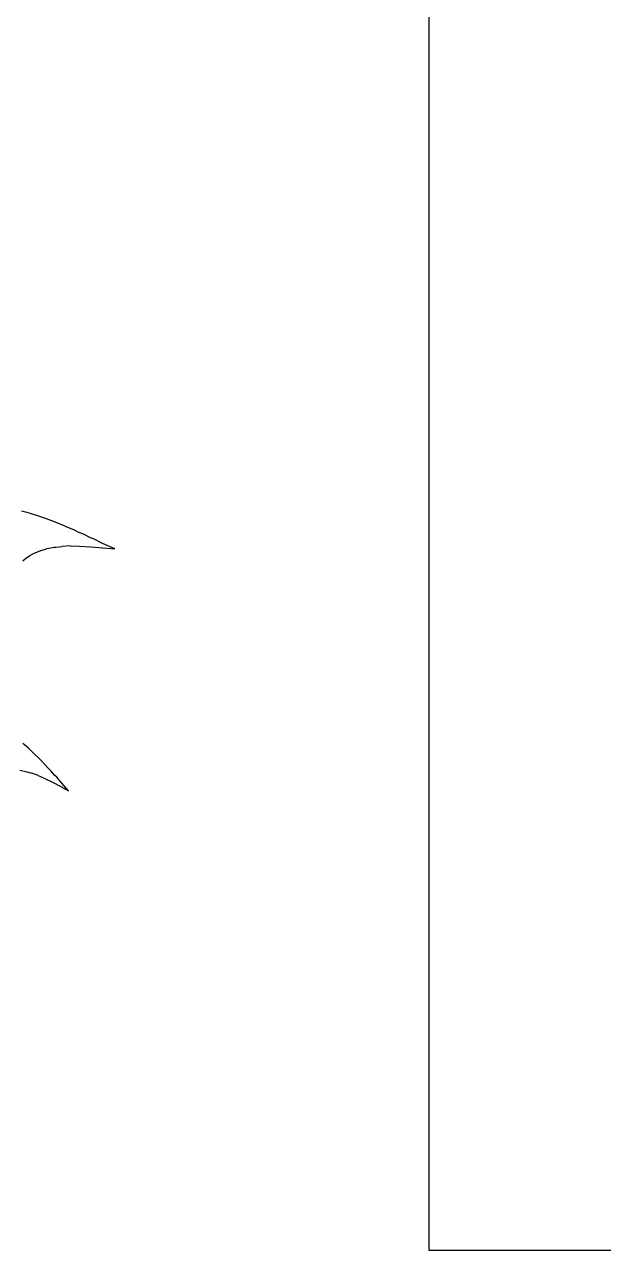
# Model space of a CAD drawing. Header units: metres. Extents: x 244.4 to 340.3, y -4.1 to 64.3.
# Drawn here: x 253.286 to 253.697, y 55.652 to 56.524 of the extents above; entities that cross this region are included whole.
import ezdxf

# ---------------------------------------------------------------- set-up
doc = ezdxf.new("R2010")
doc.units = ezdxf.units.M
doc.layers.add('Edges', color=7, linetype='Continuous')

msp = doc.modelspace()

# ---------------------------------------------------------------- linework, layer by layer
at = {"layer": 'Edges'}
for p, q in [((253.57353, 55.6523), (253.57353, 56.91708)), ((253.28961, 56.17663), (253.28397, 56.17817)), ((253.29075, 56.17624), (253.28961, 56.17663)), ((253.29551, 56.1748), (253.29075, 56.17624)), ((253.29891, 56.17355), (253.29551, 56.1748)), ((253.30157, 56.17268), (253.29891, 56.17355)), ((253.30724, 56.17047), (253.30157, 56.17268)), ((253.31428, 56.16764), (253.30724, 56.17047)), ((253.31569, 56.16697), (253.31428, 56.16764)), ((253.321, 56.16476), (253.31569, 56.16697)), ((253.32424, 56.16318), (253.321, 56.16476)), ((253.3279, 56.16165), (253.32424, 56.16318)), ((253.33285, 56.15922), (253.3279, 56.16165)), ((253.335, 56.15833), (253.33285, 56.15922)), ((253.34148, 56.15517), (253.335, 56.15833)), ((253.29233, 56.14791), (253.2935, 56.1485)), ((253.2935, 56.1485), (253.29762, 56.15014)), ((253.29762, 56.15014), (253.30018, 56.15091)), ((253.30018, 56.15091), (253.30217, 56.15146)), ((253.30217, 56.15146), (253.30717, 56.15243)), ((253.30717, 56.15243), (253.30824, 56.15256)), ((253.30824, 56.15256), (253.31276, 56.15306)), ((253.31879, 56.15334), (253.31276, 56.15306)), ((253.31879, 56.15334), (253.3248, 56.15327)), ((253.3248, 56.15327), (253.33321, 56.15281)), ((253.33321, 56.15281), (253.34166, 56.15204)), ((253.3501, 56.15117), (253.34148, 56.15517)), ((253.34166, 56.15204), (253.3501, 56.15117)), ((253.28478, 56.14265), (253.2867, 56.14433)), ((253.2867, 56.14433), (253.2899, 56.14656)), ((253.2899, 56.14656), (253.29233, 56.14791)), ((253.28711, 56.01093), (253.28492, 56.01291)), ((253.28883, 56.00947), (253.28711, 56.01093)), ((253.29238, 56.00609), (253.28883, 56.00947)), ((253.29671, 56.00186), (253.29238, 56.00609)), ((253.29755, 56.00094), (253.29671, 56.00186)), ((253.30075, 55.9977), (253.29755, 56.00094)), ((253.28277, 55.99388), (253.2868, 55.99303)), ((253.2868, 55.99303), (253.28764, 55.99279)), ((253.28764, 55.99279), (253.29113, 55.99175)), ((253.29565, 55.9901), (253.29113, 55.99175)), ((253.30263, 55.99557), (253.30075, 55.9977)), ((253.3048, 55.99334), (253.30263, 55.99557)), ((253.30763, 55.99008), (253.3048, 55.99334)), ((253.29565, 55.9901), (253.30001, 55.98821)), ((253.30001, 55.98821), (253.30593, 55.98532)), ((253.30593, 55.98532), (253.31172, 55.98222)), ((253.30889, 55.98879), (253.30763, 55.99008)), ((253.31254, 55.98455), (253.30889, 55.98879)), ((253.31739, 55.97908), (253.31254, 55.98455)), ((253.31172, 55.98222), (253.31739, 55.97908)), ((254.90197, 55.6523), (253.57353, 55.6523))]:
    msp.add_line(p, q, dxfattribs=at)

doc.saveas('drawing.dxf')
